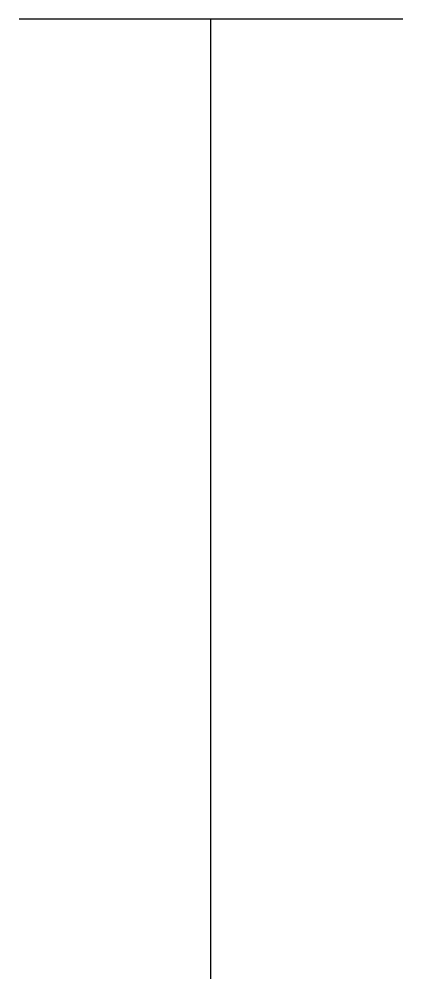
# Model space of a CAD drawing. Header units: millimetres. Extents: x 1806.825 to 1806.945, y 826.459 to 826.759.
import ezdxf

# ---------------------------------------------------------------- set-up
doc = ezdxf.new("R2010")
doc.units = ezdxf.units.MM
doc.header["$LTSCALE"] = 10

msp = doc.modelspace()

# ---------------------------------------------------------------- linework, layer by layer
for p, q in [((1806.94478, 826.7593), (1806.82478, 826.7593)), ((1806.88478, 826.4593), (1806.88478, 826.7593))]:
    msp.add_line(p, q)

doc.saveas('drawing.dxf')
